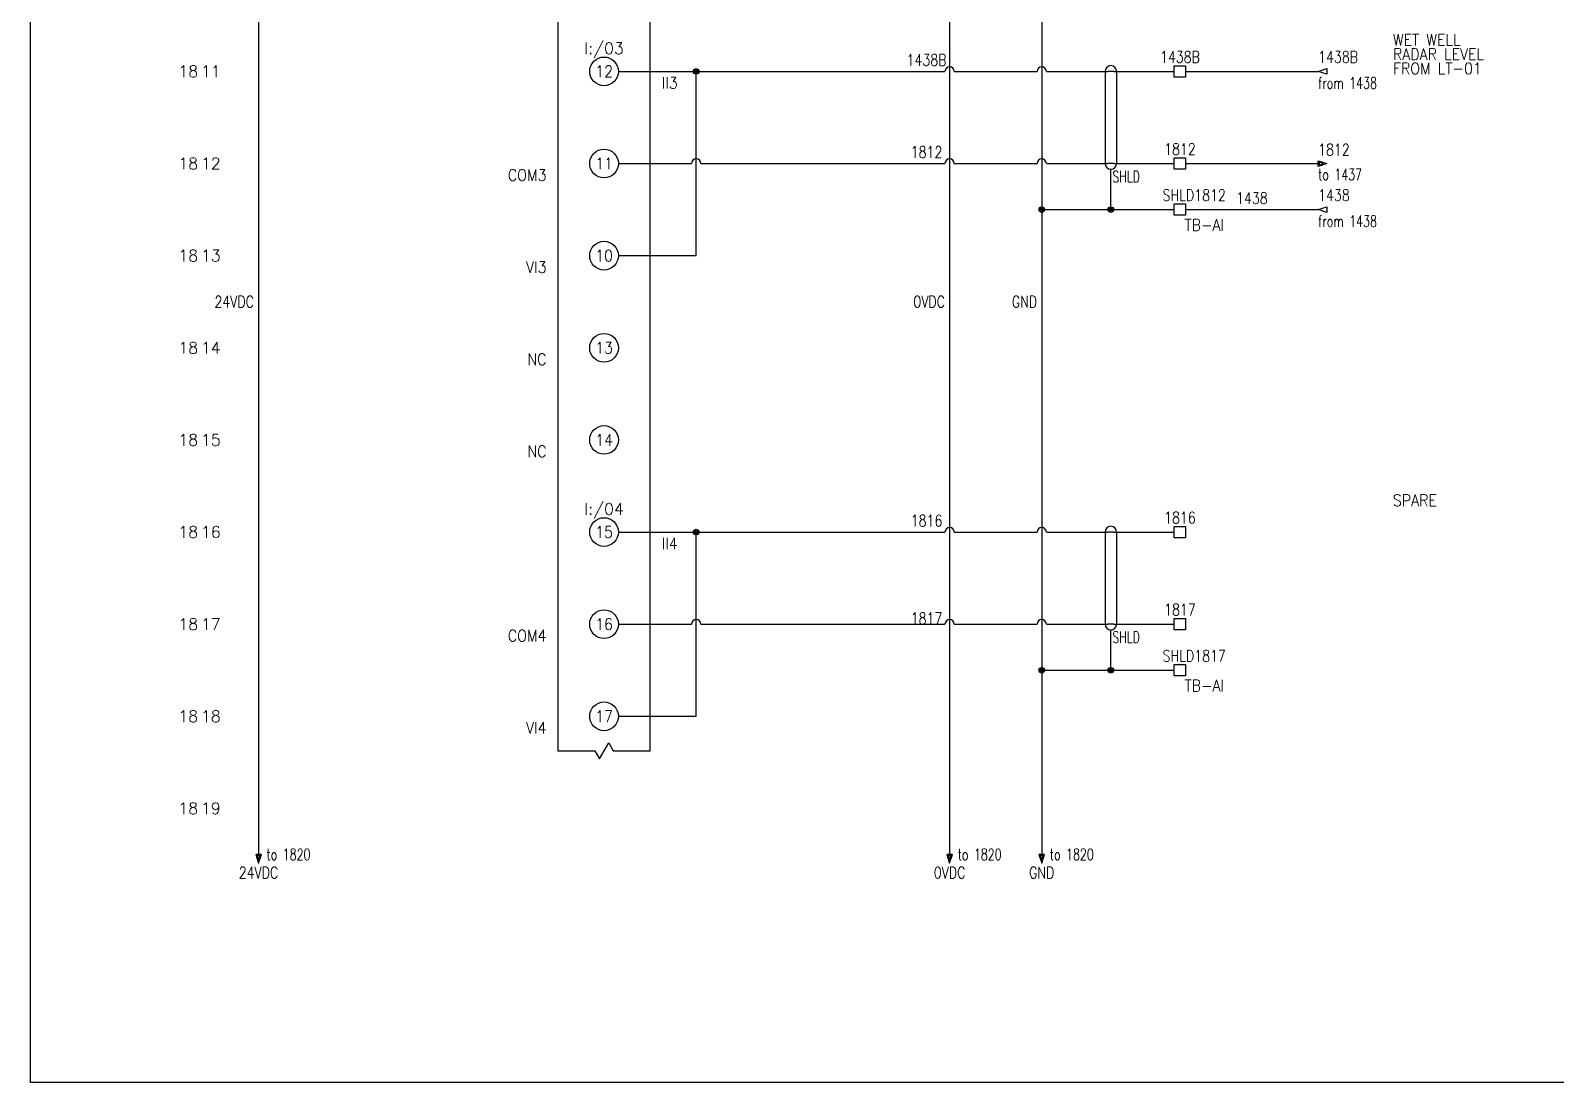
# Model space of a CAD drawing. Header units: inches. Extents: x 0 to 33.9, y 0 to 22.6.
# Drawn here: x 0.02 to 16.58, y 0.02 to 11.44 of the extents above; entities that cross this region are included whole.
import ezdxf
from ezdxf.enums import TextEntityAlignment as Align

# ---------------------------------------------------------------- set-up
doc = ezdxf.new("R2010")
doc.units = ezdxf.units.IN
doc.header["$MEASUREMENT"] = 0
for name, color, linetype in [('DESC', 150, 'Continuous'), ('LINK', 9, 'Continuous'), ('MISC', 7, 'Continuous'), ('SYMS', 7, 'Continuous'), ('TAGS', 150, 'Continuous'), ('TERMS', 123, 'Continuous'), ('WIRENO', 72, 'Continuous'), ('WIREREF', 52, 'Continuous'), ('WIREREF_DEST', 52, 'Continuous'), ('WIRES', 7, 'Continuous'), ('XREF', 7, 'Continuous')]:
    doc.layers.add(name, color=color, linetype=linetype)
doc.layers.add('VIEWPORTS', color=10, linetype='Continuous', plot=False)
doc.styles.add('WD', font='romans.shx')

# ---------------------------------------------------------------- blocks, each defined once
blk = doc.blocks.new('HT0W01')
for p, q in [((-0.062, 0.062), (0.062, 0.062)), ((-0.062, -0.062), (-0.062, 0.062)), ((0.062, 0.062), (0.062, -0.062)), ((0.062, -0.062), (-0.062, -0.062))]:
    blk.add_line(p, q)
at = {"style": 'WD'}
for tag, p, width in [('INST', (0.062, 0.42), 0.7), ('LOC', (0.062, 0.25), 0.7), ('DESC1', (0.05, -0.385), 0.8)]:
    blk.add_attdef(tag, p, '', height=0.125, dxfattribs=dict(at, width=width))
at = {"linetype": 'Continuous', "style": 'WD', "width": 0.8, "flags": 8}
blk.add_attdef('WIRENO', text='', height=0.125, dxfattribs=at).set_placement((0, 0.094), align=Align.CENTER)
at = {"style": 'WD', "flags": 1}
for tag, p, height in [('X4TERM01', (-0.062, 0), 0.0125), ('X4TERMDESC01', (-0.055, -0.023), 0.025), ('X2TERMDESC01', (-0.006, 0.029), 0.025), ('STRIPSEQ', (0, 0), 0.00125), ('X2TERM01', (0, 0.062), 0.0125), ('X1TERMDESC01', (0.039, 0.007), 0.025), ('X1TERM01', (0.062, 0), 0.0125), ('LINKTERM', (0, -0.002), 0.00125), ('X8TERM01', (0, -0.062), 0.0125), ('X8TERMDESC01', (0, -0.054), 0.025)]:
    blk.add_attdef(tag, p, '', height=height, dxfattribs=at)
at = {"linetype": 'Continuous', "style": 'WD'}
for tag, p, height, width, flags in [('TAGSTRIP', (0.05, -0.229), 0.125, 0.9, 8), ('CAT', (0.213, -0.406), 0.109, 0.8, 1), ('DESC2', (0.05, -0.541), 0.125, 0.8, 8), ('DESC3', (0.05, -0.698), 0.125, 0.8, 8)]:
    blk.add_attdef(tag, p, '', height=height, dxfattribs=dict(at, width=width, flags=flags))
at = {"linetype": 'Continuous', "style": 'WD', "width": 0.8, "flags": 1}
blk.add_attdef('MFG', text='', height=0.109, dxfattribs=at).set_placement((0.088, -0.406), align=Align.RIGHT)
at = {"style": 'WD', "width": 0.7, "flags": 1}
blk.add_attdef('ASSYCODE', (0.062, -0.281), '', height=0.01, dxfattribs=at)
blk = doc.blocks.new('WD_WNV')
at = {"linetype": 'Continuous', "style": 'WD', "width": 0.8}
blk.add_attdef('WIRENO', text='', height=0.125, dxfattribs=at).set_placement((-0.05, 0), align=Align.MIDDLE_RIGHT)
at = {"style": 'WD', "flags": 1}
for tag, p in [('W01USER', (-0.062, 0.094)), ('W02USER', (-0.062, 0.086)), ('W03USER', (-0.062, 0.078)), ('W04USER', (-0.062, 0.07)), ('W05USER', (-0.062, 0.062)), ('W06USER', (-0.062, 0.055)), ('W07USER', (-0.062, 0.047)), ('W08USER', (-0.062, 0.039)), ('W09USER', (-0.062, 0.031)), ('W10USER', (-0.062, 0.023))]:
    blk.add_attdef(tag, text='', height=0.005, dxfattribs=at).set_placement(p, align=Align.CENTER)
blk = doc.blocks.new('HA1S4')
for points in [[(0, 0), (-0.031, 0), (0, -0.094), (0.031, 0), (0, 0)], [(0.016, -0.011), (-0.016, -0.011), (0, -0.058), (0.016, -0.011)]]:
    blk.add_lwpolyline(points)
at = {"style": 'WD', "width": 0.7}
for tag, p in [('DESC1', (0.088, 0.113)), ('XREF', (0.088, -0.062))]:
    blk.add_attdef(tag, p, '', height=0.125, dxfattribs=at)
at = {"style": 'WD', "flags": 1}
for tag, p in [('X2TERM01', (0, 0)), ('SIGCODE', (0.035, -0.083))]:
    blk.add_attdef(tag, p, '', height=0.01, dxfattribs=at)
at = {"style": 'WD', "width": 0.8, "flags": 8}
blk.add_attdef('WIRENO', text='', height=0.125, dxfattribs=at).set_placement((0, -0.259), align=Align.CENTER)
blk = doc.blocks.new('WD_WNH')
at = {"linetype": 'Continuous', "style": 'WD', "width": 0.8}
blk.add_attdef('WIRENO', text='', height=0.125, dxfattribs=at).set_placement((0, 0.062), align=Align.CENTER)
at = {"style": 'WD', "flags": 1}
for tag, p in [('W01USER', (0, 0.078)), ('W02USER', (0, 0.07)), ('W03USER', (0, 0.062)), ('W04USER', (0, 0.055)), ('W05USER', (0, 0.047)), ('W06USER', (0, 0.039)), ('W07USER', (0, 0.031)), ('W08USER', (0, 0.023)), ('W09USER', (0, 0.016)), ('W10USER', (0, 0.008))]:
    blk.add_attdef(tag, text='', height=0.005, dxfattribs=at).set_placement(p, align=Align.CENTER)
blk = doc.blocks.new('PLCIO_5F05')
at = {"layer": 'SYMS'}
for p, q in [((0.5, 0.5), (-0.5, 0.5)), ((-0.5, 0.5), (-0.5, -16.375)), ((0.5, -16.375), (0.5, 0.5)), ((-0.5, -16.375), (-0.1, -16.375)), ((-0.1, -16.375), (-0.05, -16.462)), ((-0.05, -16.462), (0.05, -16.288)), ((0.05, -16.288), (0.1, -16.375)), ((0.1, -16.375), (0.5, -16.375))]:
    blk.add_line(p, q, dxfattribs=at)
for centre in [(0, 0), (0, -1), (0, -2), (0, -3), (0, -4), (0, -5), (0, -6), (0, -7), (0, -8), (0, -9), (0, -10), (0, -11), (0, -12), (0, -13), (0, -14), (0, -15), (0, -16)]:
    blk.add_circle(centre, 0.156, dxfattribs=at)
at = {"layer": 'SYMS', "style": 'WD'}
for tag, width, p in [('INST', 0.8, (0, 1.482)), ('LOC', 0.8, (0, 1.312)), ('MFG', 0.8, (0, 1.156)), ('CAT', 0.9, (0, 1)), ('DESC', 0.8, (0, 0.53)), ('TAGA01', 0.9, (0, 0.174))]:
    blk.add_attdef(tag, text='', height=0.125, dxfattribs=dict(at, width=width)).set_placement(p, align=Align.CENTER)
at = {"layer": 'SYMS', "linetype": 'Continuous', "style": 'WD', "flags": 9}
blk.add_attdef('ASSYCODE', text='', height=0.01, dxfattribs=at).set_placement((0.23, 1.071), align=Align.CENTER)
at = {"layer": 'SYMS', "style": 'WD'}
for tag, p in [('LINE1', (0, 0.844)), ('LINE2', (0, 0.688)), ('TAG', (0, 0.322)), ('TAGA04', (0, -2.812)), ('TAGA07', (0, -5.812)), ('TAGA10', (0, -8.812)), ('TAGA15', (0, -13.812))]:
    blk.add_attdef(tag, text='', height=0.125, dxfattribs=at).set_placement(p, align=Align.CENTER)
at = {"layer": 'SYMS', "style": 'WD', "width": 0.9}
for tag, p in [('DESCB01', (-0.688, -0.125)), ('DESCA01', (-0.688, 0.031)), ('DESCC01', (-0.688, -0.281)), ('DESCD01', (-0.688, -0.438)), ('DESCE01', (-0.688, -0.594)), ('DESCA04', (-0.688, -2.969)), ('DESCB04', (-0.688, -3.125)), ('DESCC04', (-0.688, -3.281)), ('DESCD04', (-0.688, -3.438)), ('DESCE04', (-0.688, -3.594)), ('DESCA07', (-0.688, -5.969)), ('DESCB07', (-0.688, -6.125)), ('DESCC07', (-0.688, -6.281)), ('DESCD07', (-0.688, -6.438)), ('DESCE07', (-0.688, -6.594)), ('DESCA10', (-0.688, -8.969)), ('DESCB10', (-0.688, -9.125)), ('DESCC10', (-0.688, -9.281)), ('DESCD10', (-0.688, -9.438)), ('DESCE10', (-0.688, -9.594)), ('DESCA15', (-0.688, -13.969)), ('DESCB15', (-0.688, -14.125)), ('DESCC15', (-0.688, -14.281)), ('DESCD15', (-0.688, -14.438)), ('DESCE15', (-0.688, -14.594))]:
    blk.add_attdef(tag, text='', height=0.125, dxfattribs=at).set_placement(p, align=Align.RIGHT)
for tag, p in [('TERM01', (0, 0)), ('TERM02', (0, -1)), ('TERM03', (0, -2)), ('TERM04', (0, -3)), ('TERM05', (0, -4)), ('TERM06', (0, -5)), ('TERM07', (0, -6)), ('TERM08', (0, -7)), ('TERM09', (0, -8)), ('TERM10', (0, -9)), ('TERM11', (0, -10)), ('TERM12', (0, -11)), ('TERM13', (0, -12)), ('TERM14', (0, -13)), ('TERM15', (0, -14)), ('TERM16', (0, -15)), ('TERM17', (0, -16))]:
    blk.add_attdef(tag, text='', height=0.125, dxfattribs=at).set_placement(p, align=Align.MIDDLE_CENTER)
at = {"layer": 'SYMS', "style": 'WD', "flags": 1}
for tag, p in [('X1TERM01', (0.156, 0)), ('X1TERM02', (0.156, -1)), ('X1TERM03', (0.156, -2)), ('X1TERM04', (0.156, -3)), ('X1TERM05', (0.156, -4)), ('X1TERM06', (0.156, -5)), ('X1TERM07', (0.156, -6)), ('X1TERM08', (0.156, -7)), ('X1TERM09', (0.156, -8)), ('X1TERM10', (0.156, -9)), ('X1TERM11', (0.156, -10)), ('X1TERM12', (0.156, -11)), ('X1TERM13', (0.156, -12)), ('X1TERM14', (0.156, -13)), ('X1TERM15', (0.156, -14)), ('X1TERM16', (0.156, -15)), ('X1TERM17', (0.156, -16))]:
    blk.add_attdef(tag, p, '', height=0.01, dxfattribs=at)
at = {"layer": 'SYMS', "style": 'WD', "width": 0.9}
for tag, p in [('TERMDESC01', (0.625, -0.062)), ('TERMDESC04', (0.626, -3.062)), ('TERMDESC07', (0.626, -6.062)), ('TERMDESC10', (0.626, -9.062)), ('TERMDESC15', (0.626, -14.062))]:
    blk.add_attdef(tag, text='', height=0.125, dxfattribs=at).set_placement(p, align=Align.TOP_LEFT)
for tag, p in [('TERMDESC02', (-0.625, -1.062)), ('TERMDESC03', (-0.625, -2.062)), ('TERMDESC05', (-0.625, -4.062)), ('TERMDESC06', (-0.625, -5.062)), ('TERMDESC08', (-0.625, -7.062)), ('TERMDESC09', (-0.625, -8.062)), ('TERMDESC11', (-0.625, -10.062)), ('TERMDESC12', (-0.625, -11.062)), ('TERMDESC13', (-0.625, -12.062)), ('TERMDESC14', (-0.625, -13.062)), ('TERMDESC16', (-0.625, -15.062)), ('TERMDESC17', (-0.625, -16.062))]:
    blk.add_attdef(tag, text='', height=0.125, dxfattribs=at).set_placement(p, align=Align.TOP_RIGHT)
blk = doc.blocks.new('HW01_1')
blk.add_line((0.031, 0), (-0.031, 0))
blk.add_arc((0, 0), 0.0625, 360, 180)
at = {"style": 'WD', "width": 0.7, "flags": 1}
for tag, p in [('INST', (0, 0.396)), ('LOC', (0, 0.227))]:
    blk.add_attdef(tag, text='', height=0.125, dxfattribs=at).set_placement(p, align=Align.CENTER)
at = {"style": 'WD', "width": 0.8}
blk.add_attdef('TAG1', text='', height=0.125, dxfattribs=at).set_placement((-0.031, 0.062), align=Align.RIGHT)
at = {"style": 'WD', "width": 0.7, "flags": 1}
for tag, p in [('X2TERMDESC02', (0.016, 0.109)), ('XREF', (0.078, -0.3)), ('DESC1', (0.078, -0.459)), ('DESC2', (0.078, -0.621))]:
    blk.add_attdef(tag, p, '', height=0.125, dxfattribs=at)
at = {"style": 'WD', "width": 0.8}
blk.add_attdef('RATING1', (0.094, 0.062), '', height=0.125, dxfattribs=at)
at = {"style": 'WD'}
for tag, p in [('X8LINKL', (-0.062, 0)), ('X8LINKR', (0.062, 0))]:
    blk.add_attdef(tag, p, '', height=0.01, dxfattribs=at)
at = {"style": 'WD', "flags": 1}
for tag, p, height in [('X4TERM01', (-0.031, 0), 0.0125), ('X2TERM02', (0, 0.062), 0.0125), ('X1TERM01', (0.031, 0), 0.0125), ('WD_NOTJUMPERED', (0.097, 0.062), 0.01)]:
    blk.add_attdef(tag, p, '', height=height, dxfattribs=at)
at = {"linetype": 'Continuous', "style": 'WD', "flags": 9}
blk.add_attdef('ASSYCODE', text='', height=0.01, dxfattribs=at).set_placement((0.029, 0.042), align=Align.CENTER)
at = {"style": 'WD', "flags": 9}
blk.add_attdef('FAMILY', text='', height=0.01, dxfattribs=at).set_placement((0.023, 0.118), align=Align.CENTER)
at = {"style": 'WD', "width": 0.8, "flags": 1}
blk.add_attdef('MFG', text='', height=0.0938, dxfattribs=at).set_placement((-0.125, -0.031), align=Align.TOP_RIGHT)
blk.add_attdef('CAT', text='', height=0.0938, dxfattribs=at).set_placement((0.031, -0.031), align=Align.TOP_LEFT)
blk = doc.blocks.new('HW02_1')
blk.add_line((0.031, 0), (-0.031, 0))
blk.add_arc((0, 0), 0.0625, 180, 0)
at = {"style": 'WD', "width": 0.7, "flags": 1}
for tag, p in [('INST', (0, 0.349)), ('LOC', (0, 0.18))]:
    blk.add_attdef(tag, text='', height=0.125, dxfattribs=at).set_placement(p, align=Align.CENTER)
at = {"style": 'WD', "width": 0.8}
blk.add_attdef('TAG2', text='', height=0.125, dxfattribs=at).set_placement((-0.031, 0.031), align=Align.RIGHT)
at = {"style": 'WD'}
for tag, p in [('X2LINKL', (-0.063, 0)), ('X2LINKR', (0.062, 0))]:
    blk.add_attdef(tag, p, '', height=0.01, dxfattribs=at)
at = {"style": 'WD', "flags": 1}
for tag, p, height in [('X4TERM01', (-0.031, 0), 0.0125), ('X1TERM01', (0.031, 0), 0.0125), ('X8TERM02', (0, -0.063), 0.0125), ('WD_NOTJUMPERED', (0.097, -0.063), 0.01)]:
    blk.add_attdef(tag, p, '', height=height, dxfattribs=at)
at = {"style": 'WD', "flags": 9}
blk.add_attdef('FAMILY', text='', height=0.01, dxfattribs=at).set_placement((0.023, 0.118), align=Align.CENTER)
at = {"style": 'WD'}
for tag, p, width in [('RATING1', (0.094, 0.031), 0.8), ('X8TERMDESC02', (0.016, -0.204), 0.7)]:
    blk.add_attdef(tag, p, '', height=0.125, dxfattribs=dict(at, width=width))
at = {"style": 'WD', "width": 0.7, "flags": 1}
for tag, p in [('XREF', (0.016, -0.363)), ('DESC1', (0.016, -0.521)), ('DESC2', (0.016, -0.684))]:
    blk.add_attdef(tag, p, '', height=0.125, dxfattribs=at)
blk = doc.blocks.new('HT1001')
for p, q in [((-0.062, 0.062), (0.062, 0.062)), ((-0.062, -0.062), (-0.062, 0.062)), ((0.062, 0.062), (0.062, -0.062)), ((0.062, -0.062), (-0.062, -0.062))]:
    blk.add_line(p, q)
at = {"style": 'WD'}
for tag, p, width in [('INST', (0.062, 0.42), 0.7), ('LOC', (0.062, 0.25), 0.7), ('DESC1', (0.05, -0.385), 0.8)]:
    blk.add_attdef(tag, p, '', height=0.125, dxfattribs=dict(at, width=width))
at = {"linetype": 'Continuous', "style": 'WD'}
for tag, p, height, width, flags in [('TERM01', (0.062, 0.094), 0.125, 0.8, 8), ('TAGSTRIP', (0.05, -0.229), 0.125, 0.9, 8), ('CAT', (0.213, -0.406), 0.109, 0.8, 1), ('DESC2', (0.05, -0.541), 0.125, 0.8, 8), ('DESC3', (0.05, -0.698), 0.125, 0.8, 8)]:
    blk.add_attdef(tag, p, '', height=height, dxfattribs=dict(at, width=width, flags=flags))
at = {"style": 'WD', "flags": 1}
for tag, p, height in [('X4TERM01', (-0.062, 0), 0.0125), ('X4TERMDESC01', (-0.055, -0.023), 0.025), ('X2TERMDESC01', (-0.006, 0.029), 0.025), ('STRIPSEQ', (0, 0), 0.00125), ('X2TERM01', (0, 0.062), 0.0125), ('X2PIN01', (0.033, 0.084), 0.0125), ('X1TERMDESC01', (0.039, 0.007), 0.025), ('X1TERM01', (0.062, 0), 0.0125), ('X1PIN01', (0.087, 0.016), 0.0125), ('X4PIN01', (-0.114, -0.038), 0.0125), ('LINKTERM', (0, -0.002), 0.00125), ('X8TERM01', (0, -0.062), 0.0125), ('X8TERMDESC01', (0, -0.054), 0.025), ('X8PIN01', (0.026, -0.096), 0.0125)]:
    blk.add_attdef(tag, p, '', height=height, dxfattribs=at)
at = {"linetype": 'Continuous', "style": 'WD', "width": 0.8, "flags": 1}
blk.add_attdef('MFG', text='', height=0.109, dxfattribs=at).set_placement((0.088, -0.406), align=Align.RIGHT)
at = {"style": 'WD', "width": 0.7, "flags": 1}
blk.add_attdef('ASSYCODE', (0.062, -0.281), '', height=0.01, dxfattribs=at)
blk = doc.blocks.new('WDDOT')
for radius in [0.03, 0.0187, 0.00929]:
    blk.add_circle((0, 0), radius)
blk = doc.blocks.new('HA1D1')
blk.add_lwpolyline([(0.094, 0), (0.094, -0.031), (0, 0), (0.094, 0.031), (0.094, 0)])
at = {"style": 'WD', "width": 0.8, "flags": 8}
blk.add_attdef('WIRENO', (0, 0.094), '', height=0.125, dxfattribs=at)
at = {"style": 'WD', "flags": 1}
for tag, p in [('SIGCODE', (-0.02, 0.047)), ('X4TERM01', (0, 0))]:
    blk.add_attdef(tag, p, '', height=0.01, dxfattribs=at)
at = {"style": 'WD', "width": 0.7}
for tag, p in [('XREF', (0, -0.188)), ('DESC1', (0, -0.375))]:
    blk.add_attdef(tag, p, '', height=0.125, dxfattribs=at)
blk = doc.blocks.new('HA1S1')
for points in [[(0, 0), (0, 0.031), (0.094, 0), (0, -0.031), (0, 0)], [(0.011, 0.016), (0.011, -0.016), (0.058, 0), (0.011, 0.016)]]:
    blk.add_lwpolyline(points)
at = {"style": 'WD', "width": 0.8, "flags": 8}
blk.add_attdef('WIRENO', (0, 0.087), '', height=0.125, dxfattribs=at)
at = {"style": 'WD', "flags": 1}
for tag, p in [('SIGCODE', (-0.02, 0.047)), ('X4TERM01', (0, 0))]:
    blk.add_attdef(tag, p, '', height=0.01, dxfattribs=at)
at = {"style": 'WD', "width": 0.7}
for tag, p in [('XREF', (0, -0.181)), ('DESC1', (0, -0.356))]:
    blk.add_attdef(tag, p, '', height=0.125, dxfattribs=at)

msp = doc.modelspace()

# ---------------------------------------------------------------- linework, layer by layer
at = {"layer": 'LINK'}
for points in [[(11.688, 11), (11.688, 10)], [(11.812, 11), (11.812, 10)], [(11.688, 6), (11.688, 5)], [(11.812, 6), (11.812, 5)]]:
    msp.add_lwpolyline(points, dxfattribs=at)
at = {"layer": 'VIEWPORTS'}
msp.add_lwpolyline([(0.025, 22.562), (33.888, 22.562), (33.888, 0.025), (0.025, 0.025)], close=True, dxfattribs=at)
at = {"layer": 'WIRES'}
for p, q in [((2.5, 21.5), (2.5, 2.5)), ((10, 21.5), (10, 2.5)), ((11, 21.5), (11, 2.5)), ((6.406, 11), (9.95, 11)), ((7.25, 9), (7.25, 11)), ((10.05, 11), (10.95, 11)), ((11.05, 11), (11.719, 11)), ((11.781, 11), (12.438, 11)), ((12.562, 11), (14, 11)), ((6.406, 10), (7.2, 10)), ((7.3, 10), (9.95, 10)), ((10.05, 10), (10.95, 10)), ((11.05, 10), (11.719, 10)), ((11.75, 9.5), (11.75, 9.937)), ((11.781, 10), (12.438, 10)), ((12.562, 10), (14, 10)), ((11, 9.5), (12.438, 9.5)), ((12.562, 9.5), (14, 9.5)), ((6.406, 9), (7.25, 9)), ((6.406, 6), (9.95, 6)), ((7.25, 4), (7.25, 6)), ((10.05, 6), (10.95, 6)), ((11.05, 6), (11.719, 6)), ((11.781, 6), (12.438, 6)), ((6.406, 5), (7.2, 5)), ((7.3, 5), (9.95, 5)), ((10.05, 5), (10.95, 5)), ((11.05, 5), (11.719, 5)), ((11.781, 5), (12.438, 5)), ((11.75, 4.5), (11.75, 4.937)), ((11, 4.5), (12.438, 4.5)), ((6.406, 4), (7.25, 4))]:
    msp.add_line(p, q, dxfattribs=at)
for centre in [(10, 11), (11, 11), (7.25, 10), (10, 10), (11, 10), (10, 6), (11, 6), (7.25, 5), (10, 5), (11, 5)]:
    msp.add_arc(centre, 0.05, 0, 180, dxfattribs=at)

# ---------------------------------------------------------------- block references
at = {"layer": 'SYMS'}
ref = msp.add_blockref('PLCIO_5F05', (6.25, 20), dxfattribs=at)
ref.add_attrib('TERM01', '01', dxfattribs={"layer": 'TERMS', "height": 0.125, "style": 'WD', "width": 0.9}).set_placement((6.25, 20), align=Align.MIDDLE_CENTER)
ref.add_attrib('TAGA01', 'I:/00', dxfattribs={"layer": 'TAGS', "height": 0.125, "style": 'WD', "width": 0.9}).set_placement((6.25, 20.174), align=Align.CENTER)
ref.add_attrib('DESCA01', 'SPMP-01 DISCHARGE', (14.812, 20.281), dxfattribs={"layer": 'DESC', "height": 0.125, "style": 'WD', "width": 0.9})
ref.add_attrib('DESCB01', 'FLOW RATE', (14.812, 20.125), dxfattribs={"layer": 'DESC', "height": 0.125, "style": 'WD', "width": 0.9})
ref.add_attrib('MFG', 'MODICON', dxfattribs={"layer": 'MISC', "height": 0.125, "style": 'WD', "width": 0.8}).set_placement((6.25, 21.156), align=Align.CENTER)
ref.add_attrib('LINE2', 'SLOT 5', dxfattribs={"layer": 'MISC', "height": 0.125, "style": 'WD'}).set_placement((6.25, 20.688), align=Align.CENTER)
ref.add_attrib('DESC', '8-CH ANALOG INPUT MODULE', dxfattribs={"layer": 'DESC', "height": 0.125, "style": 'WD', "width": 0.8}).set_placement((6.25, 20.53), align=Align.CENTER)
ref.add_attrib('LINE1', 'RACK 0', dxfattribs={"layer": 'MISC', "height": 0.125, "style": 'WD'}).set_placement((6.25, 20.844), align=Align.CENTER)
ref.add_attrib('TAG', 'PLC1802', dxfattribs={"layer": 'TAGS', "height": 0.125, "style": 'WD'}).set_placement((6.25, 20.322), align=Align.CENTER)
ref.add_attrib('CAT', 'BMXAMI0810H', dxfattribs={"layer": 'MISC', "height": 0.125, "style": 'WD', "width": 0.9}).set_placement((6.25, 21), align=Align.CENTER)
ref.add_attrib('DESCC01', 'FROM FIT-01', (14.812, 19.969), dxfattribs={"layer": 'DESC', "height": 0.125, "style": 'WD', "width": 0.9})
ref.add_attrib('TERMDESC01', 'II0', dxfattribs={"layer": 'TERMS', "height": 0.125, "style": 'WD', "width": 0.9}).set_placement((6.875, 19.938), align=Align.TOP_LEFT)
ref.add_attrib('TERM02', '02', dxfattribs={"layer": 'TERMS', "height": 0.125, "style": 'WD', "width": 0.9}).set_placement((6.25, 19), align=Align.MIDDLE_CENTER)
ref.add_attrib('TERMDESC02', 'COM0', dxfattribs={"layer": 'TERMS', "height": 0.125, "style": 'WD', "width": 0.9}).set_placement((5.625, 18.938), align=Align.TOP_RIGHT)
ref.add_attrib('TERM03', '03', dxfattribs={"layer": 'TERMS', "height": 0.125, "style": 'WD', "width": 0.9}).set_placement((6.25, 18), align=Align.MIDDLE_CENTER)
ref.add_attrib('TERMDESC03', 'VI0', dxfattribs={"layer": 'TERMS', "height": 0.125, "style": 'WD', "width": 0.9}).set_placement((5.625, 17.938), align=Align.TOP_RIGHT)
ref.add_attrib('TERM04', '06', dxfattribs={"layer": 'TERMS', "height": 0.125, "style": 'WD', "width": 0.9}).set_placement((6.25, 17), align=Align.MIDDLE_CENTER)
ref.add_attrib('TAGA04', 'I:/01', dxfattribs={"layer": 'TAGS', "height": 0.125, "style": 'WD'}).set_placement((6.25, 17.188), align=Align.CENTER)
ref.add_attrib('DESCA04', 'SPMP-02 DISCHARGE', (14.812, 17.281), dxfattribs={"layer": 'DESC', "height": 0.125, "style": 'WD', "width": 0.9})
ref.add_attrib('DESCB04', 'FLOW RATE', (14.812, 17.125), dxfattribs={"layer": 'DESC', "height": 0.125, "style": 'WD', "width": 0.9})
ref.add_attrib('DESCC04', 'FROM FIT-02', (14.812, 16.969), dxfattribs={"layer": 'DESC', "height": 0.125, "style": 'WD', "width": 0.9})
ref.add_attrib('TERMDESC04', 'II1', dxfattribs={"layer": 'TERMS', "height": 0.125, "style": 'WD', "width": 0.9}).set_placement((6.876, 16.938), align=Align.TOP_LEFT)
ref.add_attrib('TERM05', '05', dxfattribs={"layer": 'TERMS', "height": 0.125, "style": 'WD', "width": 0.9}).set_placement((6.25, 16), align=Align.MIDDLE_CENTER)
ref.add_attrib('TERMDESC05', 'COM1', dxfattribs={"layer": 'TERMS', "height": 0.125, "style": 'WD', "width": 0.9}).set_placement((5.625, 15.938), align=Align.TOP_RIGHT)
ref.add_attrib('TERM06', '4', dxfattribs={"layer": 'TERMS', "height": 0.125, "style": 'WD', "width": 0.9}).set_placement((6.25, 15), align=Align.MIDDLE_CENTER)
ref.add_attrib('TERMDESC06', 'VI1', dxfattribs={"layer": 'TERMS', "height": 0.125, "style": 'WD', "width": 0.9}).set_placement((5.625, 14.938), align=Align.TOP_RIGHT)
ref.add_attrib('TERM07', '07', dxfattribs={"layer": 'TERMS', "height": 0.125, "style": 'WD', "width": 0.9}).set_placement((6.25, 14), align=Align.MIDDLE_CENTER)
ref.add_attrib('TAGA07', 'I:/02', dxfattribs={"layer": 'TAGS', "height": 0.125, "style": 'WD'}).set_placement((6.25, 14.188), align=Align.CENTER)
ref.add_attrib('DESCA07', 'STATION', (14.812, 14.281), dxfattribs={"layer": 'DESC', "height": 0.125, "style": 'WD', "width": 0.9})
ref.add_attrib('DESCB07', 'DISCHARGE PRESSURE', (14.812, 14.125), dxfattribs={"layer": 'DESC', "height": 0.125, "style": 'WD', "width": 0.9})
ref.add_attrib('DESCC07', 'FROM PIT-01', (14.812, 13.969), dxfattribs={"layer": 'DESC', "height": 0.125, "style": 'WD', "width": 0.9})
ref.add_attrib('TERMDESC07', 'II2', dxfattribs={"layer": 'TERMS', "height": 0.125, "style": 'WD', "width": 0.9}).set_placement((6.876, 13.938), align=Align.TOP_LEFT)
ref.add_attrib('TERM08', '08', dxfattribs={"layer": 'TERMS', "height": 0.125, "style": 'WD', "width": 0.9}).set_placement((6.25, 13), align=Align.MIDDLE_CENTER)
ref.add_attrib('TERMDESC08', 'COM2', dxfattribs={"layer": 'TERMS', "height": 0.125, "style": 'WD', "width": 0.9}).set_placement((5.625, 12.938), align=Align.TOP_RIGHT)
ref.add_attrib('TERM09', '09', dxfattribs={"layer": 'TERMS', "height": 0.125, "style": 'WD', "width": 0.9}).set_placement((6.25, 12), align=Align.MIDDLE_CENTER)
ref.add_attrib('TERMDESC09', 'VI2', dxfattribs={"layer": 'TERMS', "height": 0.125, "style": 'WD', "width": 0.9}).set_placement((5.625, 11.938), align=Align.TOP_RIGHT)
ref.add_attrib('TERM10', '12', dxfattribs={"layer": 'TERMS', "height": 0.125, "style": 'WD', "width": 0.9}).set_placement((6.25, 11), align=Align.MIDDLE_CENTER)
ref.add_attrib('TAGA10', 'I:/03', dxfattribs={"layer": 'TAGS', "height": 0.125, "style": 'WD'}).set_placement((6.25, 11.188), align=Align.CENTER)
ref.add_attrib('DESCA10', 'WET WELL', (14.812, 11.281), dxfattribs={"layer": 'DESC', "height": 0.125, "style": 'WD', "width": 0.9})
ref.add_attrib('DESCB10', 'RADAR LEVEL', (14.812, 11.125), dxfattribs={"layer": 'DESC', "height": 0.125, "style": 'WD', "width": 0.9})
ref.add_attrib('DESCC10', 'FROM LT-01', (14.812, 10.969), dxfattribs={"layer": 'DESC', "height": 0.125, "style": 'WD', "width": 0.9})
ref.add_attrib('TERMDESC10', 'II3', dxfattribs={"layer": 'TERMS', "height": 0.125, "style": 'WD', "width": 0.9}).set_placement((6.876, 10.938), align=Align.TOP_LEFT)
ref.add_attrib('TERM11', '11', dxfattribs={"layer": 'TERMS', "height": 0.125, "style": 'WD', "width": 0.9}).set_placement((6.25, 10), align=Align.MIDDLE_CENTER)
ref.add_attrib('TERMDESC11', 'COM3', dxfattribs={"layer": 'TERMS', "height": 0.125, "style": 'WD', "width": 0.9}).set_placement((5.625, 9.937), align=Align.TOP_RIGHT)
ref.add_attrib('TERM12', '10', dxfattribs={"layer": 'TERMS', "height": 0.125, "style": 'WD', "width": 0.9}).set_placement((6.25, 9), align=Align.MIDDLE_CENTER)
ref.add_attrib('TERMDESC12', 'VI3', dxfattribs={"layer": 'TERMS', "height": 0.125, "style": 'WD', "width": 0.9}).set_placement((5.625, 8.938), align=Align.TOP_RIGHT)
ref.add_attrib('TERM13', '13', dxfattribs={"layer": 'TERMS', "height": 0.125, "style": 'WD', "width": 0.9}).set_placement((6.25, 8), align=Align.MIDDLE_CENTER)
ref.add_attrib('TERMDESC13', 'NC', dxfattribs={"layer": 'TERMS', "height": 0.125, "style": 'WD', "width": 0.9}).set_placement((5.625, 7.938), align=Align.TOP_RIGHT)
ref.add_attrib('TERM14', '14', dxfattribs={"layer": 'TERMS', "height": 0.125, "style": 'WD', "width": 0.9}).set_placement((6.25, 7), align=Align.MIDDLE_CENTER)
ref.add_attrib('TERMDESC14', 'NC', dxfattribs={"layer": 'TERMS', "height": 0.125, "style": 'WD', "width": 0.9}).set_placement((5.625, 6.938), align=Align.TOP_RIGHT)
ref.add_attrib('TERM15', '15', dxfattribs={"layer": 'TERMS', "height": 0.125, "style": 'WD', "width": 0.9}).set_placement((6.25, 6), align=Align.MIDDLE_CENTER)
ref.add_attrib('TAGA15', 'I:/04', dxfattribs={"layer": 'TAGS', "height": 0.125, "style": 'WD'}).set_placement((6.25, 6.188), align=Align.CENTER)
ref.add_attrib('DESCA15', 'SPARE', (14.812, 6.281), dxfattribs={"layer": 'DESC', "height": 0.125, "style": 'WD', "width": 0.9})
ref.add_attrib('TERMDESC15', 'II4', dxfattribs={"layer": 'TERMS', "height": 0.125, "style": 'WD', "width": 0.9}).set_placement((6.876, 5.938), align=Align.TOP_LEFT)
ref.add_attrib('TERM16', '16', dxfattribs={"layer": 'TERMS', "height": 0.125, "style": 'WD', "width": 0.9}).set_placement((6.25, 5), align=Align.MIDDLE_CENTER)
ref.add_attrib('TERMDESC16', 'COM4', dxfattribs={"layer": 'TERMS', "height": 0.125, "style": 'WD', "width": 0.9}).set_placement((5.625, 4.937), align=Align.TOP_RIGHT)
ref.add_attrib('TERM17', '17', dxfattribs={"layer": 'TERMS', "height": 0.125, "style": 'WD', "width": 0.9}).set_placement((6.25, 4), align=Align.MIDDLE_CENTER)
ref.add_attrib('TERMDESC17', 'VI4', dxfattribs={"layer": 'TERMS', "height": 0.125, "style": 'WD', "width": 0.9}).set_placement((5.625, 3.938), align=Align.TOP_RIGHT)
ref = msp.add_blockref('HT0W01', (12.5, 11), dxfattribs=at)
ref.add_attrib('WIRENO', '1438B', dxfattribs={"layer": 'WIREREF', "linetype": 'Continuous', "height": 0.125, "style": 'WD', "width": 0.8, "flags": 8}).set_placement((12.5, 11.094), align=Align.CENTER)
ref = msp.add_blockref('HA1D1', (14, 11), dxfattribs=at)
ref.add_attrib('WIRENO', '1438B', (14, 11.094), dxfattribs={"layer": 'WIREREF_DEST', "height": 0.125, "style": 'WD', "width": 0.8, "flags": 8})
ref.add_attrib('XREF', 'from 1438', (14, 10.812), dxfattribs={"layer": 'XREF', "height": 0.125, "style": 'WD', "width": 0.7})
for name, p in [('WDDOT', (7.25, 11)), ('HW01_1', (11.75, 11)), ('WDDOT', (11, 9.5)), ('WDDOT', (11.75, 9.5)), ('WDDOT', (7.25, 6)), ('HW01_1', (11.75, 6)), ('WDDOT', (11, 4.5)), ('WDDOT', (11.75, 4.5))]:
    msp.add_blockref(name, p, dxfattribs=at)
ref = msp.add_blockref('HT0W01', (12.5, 10), dxfattribs=at)
ref.add_attrib('WIRENO', '1812', dxfattribs={"layer": 'WIREREF', "linetype": 'Continuous', "height": 0.125, "style": 'WD', "width": 0.8, "flags": 8}).set_placement((12.5, 10.094), align=Align.CENTER)
ref = msp.add_blockref('HA1S1', (14, 10), dxfattribs=at)
ref.add_attrib('WIRENO', '1812', (14, 10.088), dxfattribs={"layer": 'WIREREF', "height": 0.125, "style": 'WD', "width": 0.8, "flags": 8})
ref.add_attrib('XREF', 'to 1437', (14, 9.819), dxfattribs={"layer": 'XREF', "height": 0.125, "style": 'WD', "width": 0.7})
ref = msp.add_blockref('HW02_1', (11.75, 10), dxfattribs=at)
ref.add_attrib('X8TERMDESC02', 'SHLD', (11.766, 9.796), dxfattribs={"layer": 'MISC', "height": 0.125, "style": 'WD', "width": 0.7})
ref = msp.add_blockref('HT1001', (12.5, 9.5), dxfattribs=at)
ref.add_attrib('TERM01', 'SHLD1812', (12.312, 9.594), dxfattribs={"layer": 'TERMS', "linetype": 'Continuous', "height": 0.125, "style": 'WD', "width": 0.8, "flags": 8})
ref.add_attrib('TAGSTRIP', 'TB-AI', (12.55, 9.271), dxfattribs={"layer": 'TAGS', "linetype": 'Continuous', "height": 0.125, "style": 'WD', "width": 0.9, "flags": 8})
ref = msp.add_blockref('HA1D1', (14, 9.5), dxfattribs=at)
ref.add_attrib('WIRENO', '1438', (14, 9.594), dxfattribs={"layer": 'WIREREF_DEST', "height": 0.125, "style": 'WD', "width": 0.8, "flags": 8})
ref.add_attrib('XREF', 'from 1438', (14, 9.312), dxfattribs={"layer": 'XREF', "height": 0.125, "style": 'WD', "width": 0.7})
ref = msp.add_blockref('HT0W01', (12.5, 6), dxfattribs=at)
ref.add_attrib('WIRENO', '1816', dxfattribs={"layer": 'WIREREF', "linetype": 'Continuous', "height": 0.125, "style": 'WD', "width": 0.8, "flags": 8}).set_placement((12.5, 6.094), align=Align.CENTER)
ref = msp.add_blockref('HT0W01', (12.5, 5), dxfattribs=at)
ref.add_attrib('WIRENO', '1817', dxfattribs={"layer": 'WIREREF', "linetype": 'Continuous', "height": 0.125, "style": 'WD', "width": 0.8, "flags": 8}).set_placement((12.5, 5.094), align=Align.CENTER)
ref = msp.add_blockref('HW02_1', (11.75, 5), dxfattribs=at)
ref.add_attrib('X8TERMDESC02', 'SHLD', (11.766, 4.796), dxfattribs={"layer": 'MISC', "height": 0.125, "style": 'WD', "width": 0.7})
ref = msp.add_blockref('HT1001', (12.5, 4.5), dxfattribs=at)
ref.add_attrib('TERM01', 'SHLD1817', (12.312, 4.594), dxfattribs={"layer": 'TERMS', "linetype": 'Continuous', "height": 0.125, "style": 'WD', "width": 0.8, "flags": 8})
ref.add_attrib('TAGSTRIP', 'TB-AI', (12.55, 4.271), dxfattribs={"layer": 'TAGS', "linetype": 'Continuous', "height": 0.125, "style": 'WD', "width": 0.9, "flags": 8})
ref = msp.add_blockref('HA1S4', (2.5, 2.5), dxfattribs=at)
ref.add_attrib('WIRENO', '24VDC', dxfattribs={"layer": 'WIREREF', "height": 0.125, "style": 'WD', "width": 0.8, "flags": 8}).set_placement((2.5, 2.241), align=Align.CENTER)
ref.add_attrib('XREF', 'to 1820', (2.587, 2.438), dxfattribs={"layer": 'XREF', "height": 0.125, "style": 'WD', "width": 0.7})
ref = msp.add_blockref('HA1S4', (10, 2.5), dxfattribs=at)
ref.add_attrib('WIRENO', '0VDC', dxfattribs={"layer": 'WIREREF', "height": 0.125, "style": 'WD', "width": 0.8, "flags": 8}).set_placement((10, 2.241), align=Align.CENTER)
ref.add_attrib('XREF', 'to 1820', (10.088, 2.438), dxfattribs={"layer": 'XREF', "height": 0.125, "style": 'WD', "width": 0.7})
ref = msp.add_blockref('HA1S4', (11, 2.5), dxfattribs=at)
ref.add_attrib('WIRENO', 'GND', dxfattribs={"layer": 'WIREREF', "height": 0.125, "style": 'WD', "width": 0.8, "flags": 8}).set_placement((11, 2.241), align=Align.CENTER)
ref.add_attrib('XREF', 'to 1820', (11.088, 2.438), dxfattribs={"layer": 'XREF', "height": 0.125, "style": 'WD', "width": 0.7})
at = {"layer": 'WIRENO'}
ref = msp.add_blockref('WD_WNH', (9.75, 11), dxfattribs=at)
ref.add_attrib('WIRENO', '1438B', dxfattribs={"linetype": 'Continuous', "height": 0.125, "style": 'WD', "width": 0.8}).set_placement((9.75, 11.062), align=Align.CENTER)
ref = msp.add_blockref('WD_WNH', (9.75, 10), dxfattribs=at)
ref.add_attrib('WIRENO', '1812', dxfattribs={"linetype": 'Continuous', "height": 0.125, "style": 'WD', "width": 0.8}).set_placement((9.75, 10.062), align=Align.CENTER)
ref = msp.add_blockref('WD_WNH', (13.281, 9.5), dxfattribs=at)
ref.add_attrib('WIRENO', '1438', dxfattribs={"linetype": 'Continuous', "height": 0.125, "style": 'WD', "width": 0.8}).set_placement((13.281, 9.562), align=Align.CENTER)
ref = msp.add_blockref('WD_WNV', (2.5, 8.5), dxfattribs=at)
ref.add_attrib('WIRENO', '24VDC', dxfattribs={"linetype": 'Continuous', "height": 0.125, "style": 'WD', "width": 0.8}).set_placement((2.45, 8.5), align=Align.MIDDLE_RIGHT)
ref = msp.add_blockref('WD_WNV', (10, 8.5), dxfattribs=at)
ref.add_attrib('WIRENO', '0VDC', dxfattribs={"linetype": 'Continuous', "height": 0.125, "style": 'WD', "width": 0.8}).set_placement((9.95, 8.5), align=Align.MIDDLE_RIGHT)
ref = msp.add_blockref('WD_WNV', (11, 8.5), dxfattribs=at)
ref.add_attrib('WIRENO', 'GND', dxfattribs={"linetype": 'Continuous', "height": 0.125, "style": 'WD', "width": 0.8}).set_placement((10.95, 8.5), align=Align.MIDDLE_RIGHT)
ref = msp.add_blockref('WD_WNH', (9.75, 6), dxfattribs=at)
ref.add_attrib('WIRENO', '1816', dxfattribs={"linetype": 'Continuous', "height": 0.125, "style": 'WD', "width": 0.8}).set_placement((9.75, 6.062), align=Align.CENTER)
ref = msp.add_blockref('WD_WNH', (9.75, 4.937), dxfattribs=at)
ref.add_attrib('WIRENO', '1817', dxfattribs={"linetype": 'Continuous', "height": 0.125, "style": 'WD', "width": 0.8}).set_placement((9.75, 5), align=Align.CENTER)

# ---------------------------------------------------------------- texts
at = {"style": 'WD'}
for p in [(1.844, 11), (1.844, 10), (1.844, 9), (1.844, 8), (1.844, 7), (1.844, 6), (1.844, 5), (1.844, 4), (1.844, 3)]:
    msp.add_text('18', height=0.125, dxfattribs=at).set_placement(p, align=Align.MIDDLE_RIGHT)
for s, p in [('11', (1.875, 11)), ('12', (1.875, 10)), ('13', (1.875, 9)), ('14', (1.875, 8)), ('15', (1.875, 7)), ('16', (1.875, 6)), ('17', (1.875, 5)), ('18', (1.875, 4)), ('19', (1.875, 3))]:
    msp.add_text(s, height=0.125, dxfattribs=at).set_placement(p, align=Align.MIDDLE_LEFT)

doc.saveas('drawing.dxf')
